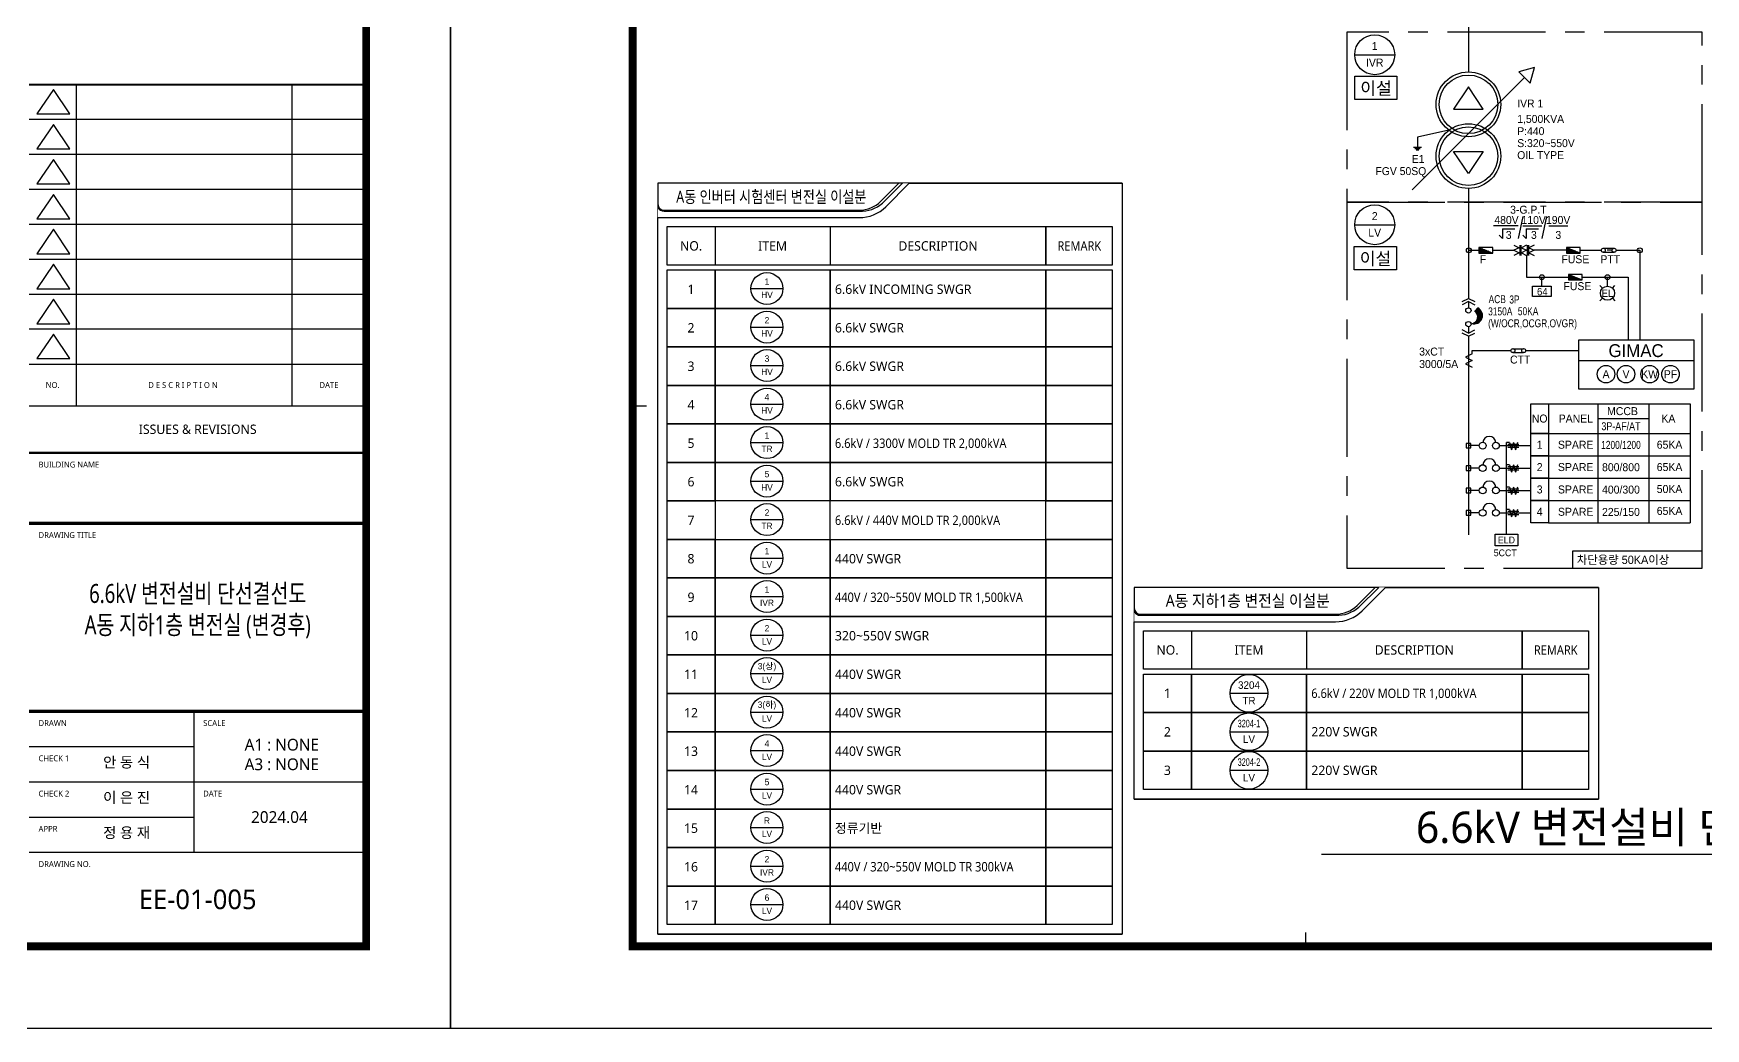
# Model space of a CAD drawing. Header units: millimetres. Extents: x 0 to 252300, y -45585 to -15885.
# Drawn here: x 204930 to 226260, y -45585 to -32882 of the extents above; entities that cross this region are included whole.
import ezdxf
from ezdxf.enums import TextEntityAlignment as Align

# ---------------------------------------------------------------- set-up
doc = ezdxf.new("R2010")
doc.units = ezdxf.units.MM
doc.header["$LTSCALE"] = 1000
doc.linetypes.add('CEN', pattern=[62, 60, -1, 0, -1])
doc.linetypes.add('CENTER', pattern=[2, 1.25, -0.25, 0.25, -0.25])
for name, color, linetype in [('ABC', 1, 'Continuous'), ('line', 9, 'Continuous'), ('LINE3', 1, 'CENTER'), ('MISC', 11, 'Continuous'), ('SYM', 3, 'Continuous'), ('TEXT', 3, 'Continuous'), ('TIT', 2, 'Continuous'), ('XR-SHEET-SHT', 5, 'Continuous'), ('XR-SHEET-TEXT', 3, 'Continuous'), ('XREF', 7, 'CEN')]:
    doc.layers.add(name, color=color, linetype=linetype)
doc.layers.add('XR-SHEET-TEMP', color=171, linetype='Continuous', plot=False)
doc.styles.add('GHS', font='malgun.ttf')
doc.styles.add('XR-SHEET$0$XREF-Form$0$맑은고딕', font='malgun.ttf')
doc.styles.add('돋움', font='')
doc.styles.add('맑은고딕', font='malgun.ttf')
doc.styles.add('맑은고딕B', font='malgunbd.ttf')
doc.styles.get('돋움').set_extended_font_data('Dotum')

# ---------------------------------------------------------------- blocks, each defined once
blk = doc.blocks.new('XR-SHEET$0$XREF-Form$0$xr-form$0$TITLE')
at = {"layer": 'XR-SHEET-TEXT', "color": 4, "style": '맑은고딕B'}
for tag, height, p in [('TITLE1', 6, (776, 116.69)), ('TITLE4', 6, (776, 111.7)), ('TITLE2', 6, (776, 107.09)), ('TITLE5', 6, (776, 102.09)), ('TITLE3', 6, (776, 97.38)), ('A0.00', 7, (775.56, 32.33))]:
    blk.add_attdef(tag, text='', height=height, dxfattribs=at).set_placement(p, align=Align.MIDDLE_CENTER)
at = {"layer": 'XR-SHEET-TEXT', "color": 3, "style": 'XR-SHEET$0$XREF-Form$0$맑은고딕'}
for tag, p in [('NAME-1', (752.37, 76.33)), ('NAME-2', (752.37, 67.33)), ('NAME-3', (752.37, 58.33)), ('NAME-4', (752.37, 49.33))]:
    blk.add_attdef(tag, text='', height=2.7, dxfattribs=at).set_placement(p, align=Align.MIDDLE_LEFT)
for tag, p in [('SCALE-A1', (796.39, 73.17)), ('SCALE-A3', (796.39, 68.31)), ('DATE', (797.36, 53.01))]:
    blk.add_attdef(tag, text='', height=3, dxfattribs=at).set_placement(p, align=Align.MIDDLE)
blk = doc.blocks.new('XR-FORM-EE', base_point=(461, 408))
at = {"layer": 'XR-SHEET-SHT', "color": 5}
for p, q in [((163900, 48198), (146700, 48198)), ((149100, 48198), (149100, 31800)), ((160100, 48198), (160100, 31800)), ((163900, 46413), (146700, 46413)), ((163900, 44628), (146700, 44628)), ((163900, 42844), (146700, 42844)), ((163900, 41059), (146700, 41059)), ((163900, 39274), (146700, 39274)), ((163900, 37489), (146700, 37489)), ((163900, 35705), (146700, 35705)), ((146700, 33920), (163900, 33920)), ((146700, 31800), (163900, 31800)), ((146700, 25800), (163900, 25800)), ((155100, 16200), (155100, 9000)), ((146700, 14400), (155100, 14400)), ((146700, 12600), (163900, 12600)), ((146700, 10800), (155100, 10800)), ((146700, 9000), (163900, 9000))]:
    blk.add_line(p, q, dxfattribs=at)
blk.add_lwpolyline([(0, 118800), (168200, 118800), (168200, 0), (0, 0)], close=True, dxfattribs=at)
at = {"layer": 'XR-SHEET-SHT', "color": 5, "const_width": 400}
blk.add_lwpolyline([(9300, 114600), (163900, 114600), (163900, 4200), (9300, 4200)], close=True, dxfattribs=at)
at = {"layer": 'XR-SHEET-SHT', "color": 5}
for points, const_width in [([(146700, 48198), (163900, 48198)], 114), ([(146700, 29400), (163900, 29400)], 114), ([(146700, 25800), (163900, 25800)], 160), ([(146700, 25800), (163900, 25800)], 140), ([(146700, 16200), (163900, 16200)], 160)]:
    blk.add_lwpolyline(points, dxfattribs=dict(at, const_width=const_width))
at = {"layer": 'XR-SHEET-SHT', "color": 5, "flags": 128}
for points in [[(147937, 47949), (147097, 46700), (148777, 46700)], [(147937, 46165), (147097, 44915), (148777, 44915)], [(147937, 44380), (147097, 43131), (148777, 43131)], [(147937, 42595), (147097, 41346), (148777, 41346)], [(147937, 40810), (147097, 39561), (148777, 39561)], [(147937, 39026), (147097, 37776), (148777, 37776)], [(147937, 37241), (147097, 35992), (148777, 35992)], [(147937, 35456), (147097, 34207), (148777, 34207)]]:
    blk.add_lwpolyline(points, close=True, dxfattribs=at)
at = {"layer": 'XR-SHEET-TEMP'}
for p, q in [((9300, 31800), (10000, 31800)), ((43650, 4200), (43650, 4900))]:
    blk.add_line(p, q, dxfattribs=at)
at = {"layer": 'XR-SHEET-TEXT', "color": 3}
ref = blk.add_blockref('XR-SHEET$0$XREF-Form$0$xr-form$0$TITLE', (0, -297), dxfattribs=dict(at, xscale=200, yscale=200, zscale=200))
ref.add_attrib('NAME-2', '안 동 식', dxfattribs={"color": 3, "height": 540, "style": '맑은고딕'}).set_placement((150474, 13169), align=Align.BOTTOM_LEFT)
ref.add_attrib('NAME-3', '이 은 진', dxfattribs={"color": 3, "height": 540, "style": '맑은고딕'}).set_placement((150474, 11369), align=Align.BOTTOM_LEFT)
ref.add_attrib('NAME-4', '정 용 재', dxfattribs={"color": 3, "height": 540, "style": '맑은고딕'}).set_placement((150474, 9569), align=Align.BOTTOM_LEFT)
ref.add_attrib('DATE', '2024.04', dxfattribs={"color": 3, "height": 600, "style": '맑은고딕'}).set_placement((159471, 10800), align=Align.MIDDLE)
at = {"layer": 'XR-SHEET-SHT', "color": 7, "style": 'XR-SHEET$0$XREF-Form$0$맑은고딕'}
for s, height, p in [('NO.', 300, (147900, 32860)), ('D E S C R I P T I O N ', 300, (154600, 32860)), ('DATE', 300, (162000, 32860)), ('ISSUES & REVISIONS', 480, (155300, 30600))]:
    blk.add_text(s, height=height, dxfattribs=at).set_placement(p, align=Align.MIDDLE_CENTER)
for s, p in [('BUILDING NAME', (147180, 28800)), ('DRAWING TITLE', (147180, 25200)), ('DRAWN', (147180, 15600)), ('SCALE', (155580, 15600)), ('CHECK 1', (147180, 13800)), ('CHECK 2', (147180, 12000)), ('DATE', (155580, 12000)), ('APPR', (147180, 10200)), ('DRAWING NO.', (147180, 8400))]:
    blk.add_text(s, height=300, dxfattribs=at).set_placement(p, align=Align.MIDDLE_LEFT)

msp = doc.modelspace()

# ---------------------------------------------------------------- linework, layer by layer
at = {"layer": 'LINE3'}
for points in [[(221683, -35035), (226218, -35035), (226218, -32865), (221683, -32865)], [(221683, -39708), (226218, -39708), (226218, -35035), (221683, -35035)]]:
    msp.add_lwpolyline(points, close=True, dxfattribs=at)
at = {"layer": 'MISC'}
for points in [[(218819, -34795), (212896, -34795), (212896, -44379), (218819, -44379)], [(224896, -39953), (218973, -39953), (218973, -42657), (224896, -42657)]]:
    msp.add_lwpolyline(points, close=True, dxfattribs=at)
at = {"layer": 'SYM'}
for p, q in [((223235, -30428), (223235, -33373)), ((222518, -34878), (223952, -33444)), ((223235, -33565), (223047, -33847)), ((223423, -33847), (223235, -33565)), ((223047, -33847), (223423, -33847)), ((222987, -34117), (222587, -34206)), ((222635, -34339), (222536, -34339)), ((222585, -34206), (222585, -34339)), ((222618, -34355), (222552, -34355)), ((222602, -34372), (222569, -34372)), ((223047, -34388), (223423, -34388)), ((223235, -34670), (223047, -34388)), ((223423, -34388), (223235, -34670)), ((223235, -34861), (223235, -36264)), ((223870, -35338), (223554, -35338)), ((223669, -35378), (223829, -35378)), ((223669, -35378), (223669, -35498)), ((223930, -35218), (223870, -35498)), ((223930, -35338), (224170, -35338)), ((223970, -35378), (224130, -35378)), ((223970, -35378), (223970, -35498)), ((224231, -35218), (224170, -35498)), ((224262, -35338), (224503, -35338)), ((223370, -35615), (223545, -35685)), ((223370, -35615), (223370, -35685)), ((223545, -35615), (223370, -35615)), ((223370, -35619), (223436, -35685)), ((223374, -35617), (223442, -35685)), ((223384, -35621), (223448, -35685)), ((223545, -35685), (223545, -35615)), ((223669, -35498), (223629, -35458)), ((223816, -35584), (223882, -35617)), ((223882, -35617), (223816, -35650)), ((223890, -35584), (223890, -35716)), ((223904, -35584), (223904, -35716)), ((223978, -35584), (223912, -35617)), ((223912, -35617), (223978, -35650)), ((223970, -35498), (223930, -35458)), ((223986, -35584), (223986, -35716)), ((224000, -35584), (224000, -35716)), ((224074, -35584), (224008, -35617)), ((224008, -35617), (224074, -35650)), ((224486, -35615), (224661, -35685)), ((224486, -35615), (224486, -35685)), ((224661, -35615), (224486, -35615)), ((224486, -35619), (224552, -35685)), ((224490, -35617), (224558, -35685)), ((224500, -35621), (224564, -35685)), ((224661, -35685), (224661, -35615)), ((223240, -35650), (223370, -35650)), ((223370, -35625), (223430, -35685)), ((223370, -35632), (223424, -35685)), ((223370, -35638), (223418, -35685)), ((223370, -35644), (223411, -35685)), ((223370, -35650), (223405, -35685)), ((223370, -35656), (223399, -35685)), ((223370, -35662), (223393, -35685)), ((223370, -35669), (223387, -35685)), ((223370, -35675), (223381, -35685)), ((223370, -35681), (223374, -35685)), ((223370, -35685), (223545, -35685)), ((223395, -35625), (223455, -35685)), ((223405, -35629), (223461, -35685)), ((223415, -35633), (223467, -35685)), ((223425, -35638), (223473, -35685)), ((223436, -35642), (223479, -35685)), ((223446, -35646), (223485, -35685)), ((223456, -35650), (223492, -35685)), ((223466, -35654), (223498, -35685)), ((223477, -35658), (223504, -35685)), ((223487, -35662), (223510, -35685)), ((223497, -35666), (223516, -35685)), ((223508, -35670), (223522, -35685)), ((223518, -35675), (223529, -35685)), ((223528, -35679), (223535, -35685)), ((223538, -35683), (223541, -35685)), ((223545, -35650), (223828, -35650)), ((223816, -35650), (223882, -35683)), ((223882, -35683), (223816, -35716)), ((223978, -35650), (223912, -35683)), ((223912, -35683), (223978, -35716)), ((223978, -35716), (223978, -35993)), ((224074, -35650), (224008, -35683)), ((224008, -35683), (224074, -35716)), ((224486, -35650), (224074, -35650)), ((224486, -35625), (224546, -35685)), ((224486, -35632), (224540, -35685)), ((224486, -35638), (224534, -35685)), ((224486, -35644), (224527, -35685)), ((224486, -35650), (224521, -35685)), ((224486, -35656), (224515, -35685)), ((224486, -35662), (224509, -35685)), ((224486, -35669), (224503, -35685)), ((224486, -35675), (224497, -35685)), ((224486, -35681), (224490, -35685)), ((224486, -35685), (224661, -35685)), ((224511, -35625), (224571, -35685)), ((224521, -35629), (224577, -35685)), ((224531, -35633), (224583, -35685)), ((224541, -35638), (224589, -35685)), ((224552, -35642), (224595, -35685)), ((224562, -35646), (224601, -35685)), ((224572, -35650), (224608, -35685)), ((224583, -35654), (224614, -35685)), ((224593, -35658), (224620, -35685)), ((224603, -35662), (224626, -35685)), ((224613, -35666), (224632, -35685)), ((224624, -35670), (224638, -35685)), ((224634, -35675), (224645, -35685)), ((224644, -35679), (224651, -35685)), ((224655, -35683), (224657, -35685)), ((224661, -35650), (224931, -35650)), ((224956, -35625), (225094, -35625)), ((224956, -35676), (225094, -35676)), ((225068, -35650), (225004, -35650)), ((225119, -35650), (225421, -35650)), ((225421, -35650), (225421, -36792)), ((223978, -35993), (224512, -35993)), ((224173, -36107), (224173, -35993)), ((224512, -35959), (224687, -36028)), ((224512, -35959), (224512, -36028)), ((224687, -35959), (224512, -35959)), ((224512, -35963), (224578, -36028)), ((224512, -35969), (224572, -36028)), ((224512, -35975), (224566, -36028)), ((224512, -35981), (224560, -36028)), ((224512, -35987), (224553, -36028)), ((224512, -35993), (224547, -36028)), ((224512, -36000), (224541, -36028)), ((224512, -36006), (224535, -36028)), ((224512, -36012), (224529, -36028)), ((224512, -36018), (224522, -36028)), ((224512, -36024), (224516, -36028)), ((224512, -36028), (224687, -36028)), ((224516, -35960), (224584, -36028)), ((224526, -35964), (224590, -36028)), ((224536, -35968), (224597, -36028)), ((224547, -35973), (224603, -36028)), ((224557, -35977), (224609, -36028)), ((224567, -35981), (224615, -36028)), ((224578, -35985), (224621, -36028)), ((224588, -35989), (224627, -36028)), ((224598, -35993), (224634, -36028)), ((224608, -35997), (224640, -36028)), ((224619, -36001), (224646, -36028)), ((224629, -36005), (224652, -36028)), ((224639, -36010), (224658, -36028)), ((224650, -36014), (224664, -36028)), ((224660, -36018), (224671, -36028)), ((224670, -36022), (224677, -36028)), ((224680, -36026), (224683, -36028)), ((224687, -36028), (224687, -35959)), ((224687, -35994), (224856, -35994)), ((224856, -35994), (225273, -35994)), ((225009, -36107), (225009, -35993)), ((225273, -35994), (225273, -36792)), ((224945, -36134), (224913, -36101)), ((224945, -36262), (224913, -36294)), ((225073, -36134), (225105, -36101)), ((225073, -36262), (225105, -36294)), ((223155, -36305), (223235, -36264)), ((223235, -36305), (223155, -36345)), ((223235, -36264), (223315, -36305)), ((223235, -36305), (223235, -36385)), ((223235, -36305), (223315, -36345)), ((223315, -36425), (223355, -36385)), ((223319, -36426), (223360, -36386)), ((223326, -36432), (223368, -36391)), ((223333, -36439), (223375, -36397)), ((223338, -36447), (223382, -36403)), ((223343, -36455), (223389, -36410)), ((223345, -36533), (223413, -36465)), ((223348, -36464), (223394, -36418)), ((223351, -36474), (223400, -36426)), ((223352, -36513), (223411, -36454)), ((223353, -36486), (223404, -36434)), ((223354, -36498), (223408, -36444)), ((223235, -36706), (223155, -36665)), ((223235, -36625), (223235, -36706)), ((223235, -36706), (223315, -36665)), ((223280, -36585), (223284, -36581)), ((223292, -36587), (223304, -36575)), ((223304, -36588), (223414, -36478)), ((223318, -36587), (223413, -36492)), ((223334, -36584), (223410, -36508)), ((223357, -36575), (223401, -36531)), ((223235, -36746), (223155, -36706)), ((223235, -36746), (223315, -36706)), ((223235, -36746), (223235, -39282)), ((223283, -36973), (223198, -37016)), ((223198, -37016), (223283, -37058)), ((223283, -37058), (223198, -37100)), ((223198, -37100), (223283, -37142)), ((223283, -36931), (223410, -36931)), ((223283, -36973), (223283, -36931)), ((223410, -36931), (223777, -36931)), ((223802, -36906), (223940, -36906)), ((223802, -36956), (223940, -36956)), ((223965, -36931), (224643, -36931)), ((224643, -37056), (226110, -37056)), ((223374, -38144), (223235, -38144)), ((223629, -38144), (224030, -38144)), ((223374, -38430), (223235, -38430)), ((223629, -38430), (224030, -38430)), ((223374, -38715), (223235, -38715)), ((223629, -38715), (224030, -38715)), ((223374, -39001), (223235, -39001)), ((223629, -39001), (224030, -39001))]:
    msp.add_line(p, q, dxfattribs=at)
at = {"layer": 'SYM', "color": 6}
for p, q in [((221786, -33154), (222295, -33154)), ((221786, -35324), (222295, -35324)), ((224258, -37608), (224258, -38274)), ((224258, -37608), (226066, -37608)), ((224885, -37608), (224885, -39131)), ((225535, -37608), (225535, -39131)), ((226066, -37608), (226066, -39131)), ((224885, -37798), (225535, -37798)), ((223758, -38104), (223719, -38104)), ((223720, -39275), (223720, -38104)), ((223738, -38124), (223878, -38124)), ((223738, -38165), (223878, -38165)), ((223758, -38104), (223783, -38196)), ((223809, -38104), (223783, -38196)), ((223809, -38104), (223834, -38196)), ((223860, -38104), (223834, -38196)), ((224258, -37989), (226066, -37989)), ((223758, -38389), (223719, -38389)), ((223758, -38389), (223783, -38481)), ((223809, -38389), (223783, -38481)), ((223809, -38389), (223834, -38481)), ((223860, -38389), (223834, -38481)), ((224258, -38274), (226066, -38274)), ((223738, -38410), (223878, -38410)), ((223738, -38451), (223878, -38451)), ((224258, -38560), (226066, -38560)), ((223758, -38675), (223719, -38675)), ((223738, -38695), (223878, -38695)), ((223738, -38736), (223878, -38736)), ((223758, -38675), (223783, -38767)), ((223809, -38675), (223783, -38767)), ((223809, -38675), (223834, -38767)), ((223860, -38675), (223834, -38767)), ((223758, -38960), (223719, -38960)), ((223738, -38981), (223878, -38981)), ((223738, -39022), (223878, -39022)), ((223758, -38960), (223783, -39052)), ((223809, -38960), (223783, -39052)), ((223809, -38960), (223834, -39052)), ((223860, -38960), (223834, -39052)), ((224258, -38845), (226066, -38845)), ((224258, -39131), (226066, -39131))]:
    msp.add_line(p, q, dxfattribs=at)
at = {"layer": 'SYM'}
for points in [[(221785, -33426), (222323, -33426), (222323, -33726), (221785, -33725), (221785, -33426)], [(221778, -35601), (222316, -35601), (222316, -35901), (221778, -35899), (221778, -35601)]]:
    msp.add_lwpolyline(points, dxfattribs=at)
for points in [[(224078, -33317), (223879, -33371), (224025, -33517)], [(224054, -36107), (224292, -36107), (224292, -36239), (224054, -36239)], [(224643, -36792), (226110, -36792), (226110, -37423), (224643, -37423)], [(223207, -38173), (223264, -38173), (223264, -38116), (223207, -38116)], [(223207, -38459), (223264, -38459), (223264, -38401), (223207, -38401)], [(223207, -38744), (223264, -38744), (223264, -38687), (223207, -38687)], [(223207, -39030), (223264, -39030), (223264, -38972), (223207, -38972)]]:
    msp.add_lwpolyline(points, close=True, dxfattribs=at)
at = {"layer": 'SYM', "color": 6}
for points in [[(224030, -37989), (224030, -37608), (224258, -37608), (224258, -37989)], [(224030, -38274), (224030, -37989), (224258, -37989), (224258, -38274)], [(224030, -38274), (224030, -37989), (224258, -37989), (224258, -38274)], [(224030, -38560), (224030, -38274), (224258, -38274), (224258, -38560)], [(224030, -38845), (224030, -38560), (224258, -38560), (224258, -38845)], [(224030, -38845), (224030, -38560), (224258, -38560), (224258, -38845)], [(224030, -39131), (224030, -38845), (224258, -38845), (224258, -39131)], [(223575, -39275), (223865, -39275), (223865, -39422), (223575, -39422)], [(224564, -39708), (226218, -39708), (226218, -39491), (224564, -39491)]]:
    msp.add_lwpolyline(points, close=True, dxfattribs=at)
for centre, radius in [((222040, -33154), 255), ((222040, -35324), 255), ((224991, -37232), 112), ((225246, -37232), 112), ((225547, -37232), 112), ((225813, -37232), 112)]:
    msp.add_circle(centre, radius, dxfattribs=at)
at = {"layer": 'SYM'}
for centre, radius in [((223235, -33787), 413), ((223235, -33787), 374), ((223235, -34448), 413), ((223235, -34448), 374), ((223240, -35650), 31), ((225421, -35650), 31), ((224956, -35650), 25.2), ((225094, -35650), 25.2), ((224173, -35993), 31), ((225009, -35993), 31), ((225009, -36198), 90.6), ((223235, -36418), 33.4), ((223235, -36592), 33.4), ((223802, -36931), 25.2), ((223940, -36931), 25.2), ((223417, -38144), 43), ((223586, -38144), 43), ((223417, -38430), 43), ((223586, -38430), 43), ((223417, -38715), 43), ((223586, -38715), 43), ((223417, -39001), 43), ((223586, -39001), 43)]:
    msp.add_circle(centre, radius, dxfattribs=at)
for centre, radius, start, end in [((223307, -36482), 108, 252.5973, 63.7999), ((223268, -36498), 87.1, 274.3987, 57.5288), ((223502, -38112), 85.5, 6.973, 173.027), ((223502, -38397), 85.5, 6.973, 173.027), ((223502, -38683), 85.5, 6.973, 173.027), ((223502, -38968), 85.5, 6.973, 173.027)]:
    msp.add_arc(centre, radius, start, end, dxfattribs=at)
at = {"layer": 'TIT'}
msp.add_line((221361, -43360), (232647, -43360), dxfattribs=at)

# ---------------------------------------------------------------- block references
at = {"layer": 'XREF', "xscale": 0.25, "yscale": 0.25, "zscale": 0.25}
for p in [(168315, -45483), (210365, -45483)]:
    msp.add_blockref('XR-FORM-EE', p, dxfattribs=at)

# ---------------------------------------------------------------- texts
at = {"layer": 'line', "color": 3, "style": '돋움'}
for s, p in [('IVR 1', (223858, -33827)), ('1,500KVA', (223858, -34024)), ('P:440', (223858, -34180)), ('S:320~550V', (223858, -34333)), ('OIL TYPE ', (223858, -34486))]:
    msp.add_text(s, height=101.4, dxfattribs=at).set_placement(p)
at = {"layer": 'SYM', "style": '돋움'}
for s, height, p in [('1', 102, (222040, -33042)), ('IVR', 102.1, (222040, -33254)), ('이설', 160.6, (222057, -33580)), ('2', 102, (222040, -35213)), ('3-G.P.T', 101.4, (224000, -35132)), ('LV', 102.1, (222040, -35424)), ('480V', 101.4, (223721, -35263)), ('3', 101, (223749, -35454)), ('110V', 101.4, (224068, -35263)), ('3', 101, (224070, -35454)), ('190V', 101.4, (224380, -35263)), ('3', 101, (224382, -35454)), ('이설', 160.6, (222050, -35755)), ('EL', 93.9, (225009, -36198)), ('A', 102, (224991, -37232)), ('V', 102, (225246, -37232)), ('KW', 102.1, (225547, -37232)), ('PF', 102.1, (225813, -37232)), ('NO', 102.1, (224144, -37798)), ('PANEL', 102.1, (224606, -37798)), ('MCCB', 102.1, (225201, -37703)), ('KA', 102.1, (225786, -37798)), ('1', 102, (224144, -38132)), ('SPARE', 102.1, (224604, -38132)), ('65KA', 102.1, (225801, -38132)), ('2', 102, (224144, -38417)), ('SPARE', 102.1, (224604, -38417)), ('800/800', 102.1, (225181, -38417)), ('65KA', 102.1, (225801, -38417)), ('3', 102, (224144, -38703)), ('SPARE', 102.1, (224604, -38703)), ('400/300', 102.1, (225181, -38703)), ('50KA', 102.1, (225801, -38697)), ('4', 102, (224144, -38988)), ('SPARE', 102.1, (224604, -38988)), ('225/150', 102.1, (225181, -38988)), ('65KA', 102.1, (225801, -38977)), ('ELD', 85.9, (223720, -39348))]:
    msp.add_text(s, height=height, dxfattribs=at).set_placement(p, align=Align.MIDDLE)
for s, height, p in [('E1', 101.4, (222512, -34535)), ('FGV 50SQ', 101.4, (222049, -34690)), ('F', 102, (223379, -35815)), ('FUSE', 102.1, (224421, -35815)), ('PTT', 102.1, (224919, -35815)), ('64', 93.9, (224110, -36225)), ('FUSE', 102.1, (224447, -36159)), ('3xCT', 102.1, (222607, -36994)), ('3000/5A', 102.1, (222607, -37153)), ('CTT', 102.1, (223766, -37096)), ('5CCT', 85.9, (223558, -39555)), ('차단용량 50KA이상', 106.14, (224619, -39654))]:
    msp.add_text(s, height=height, dxfattribs=at).set_placement(p)
at = {"layer": 'SYM', "style": '돋움', "width": 0.8}
for s, height, p in [('ACB', 102.1, (223493, -36325)), ('3P', 102.1, (223757, -36329)), ('3150A', 102.1, (223487, -36481)), ('(W/OCR,OCGR,OVGR)', 102.06, (223487, -36633))]:
    msp.add_text(s, height=height, dxfattribs=at).set_placement(p)
at = {"layer": 'SYM', "color": 1, "style": '돋움', "width": 0.8}
msp.add_text('50KA', height=102.1, dxfattribs=at).set_placement((223866, -36479))
at = {"layer": 'SYM', "style": '돋움'}
msp.add_text('GIMAC', height=164, dxfattribs=at).set_placement((225374, -37013), align=Align.CENTER)
for s, width, p in [('3P-AF/AT', 0.85, (225181, -37894)), ('1200/1200', 0.8, (225181, -38132))]:
    msp.add_text(s, height=102.1, dxfattribs=dict(at, width=width)).set_placement(p, align=Align.MIDDLE)
at = {"layer": 'TEXT', "style": 'GHS', "width": 0.75}
for s, p in [('6.6kV 변전설비 단선결선도', (207025, -40031)), ('A동 지하1층 변전실 (변경후)', (207025, -40431))]:
    msp.add_text(s, height=241.48, dxfattribs=at).set_placement(p, align=Align.MIDDLE_CENTER)
at = {"layer": 'TEXT', "style": 'GHS'}
for s, height, p in [('A1 : NONE', 150, (208098, -41961)), ('A3 : NONE', 150, (208098, -42211)), ('EE-01-005', 250, (207025, -43935))]:
    msp.add_text(s, height=height, dxfattribs=at).set_placement(p, align=Align.MIDDLE_CENTER)
at = {"layer": 'TIT', "style": 'GHS'}
msp.add_text('6.6kV 변전설비 단선결선도-R-Center 변전실', height=400, dxfattribs=at).set_placement((232624, -43015), align=Align.MIDDLE_RIGHT)

# ---------------------------------------------------------------- next in the draw order: wipeouts: each hides what was drawn before it
for points in [[(218819, -34795), (212896, -34795), (212896, -44379), (218819, -44379)], [(224896, -39953), (218973, -39953), (218973, -42657), (224896, -42657)]]:
    msp.add_wipeout(points).dxf.layer = 'MISC'

# ---------------------------------------------------------------- next in the draw order: linework, layer by layer
at = {"layer": 'SYM', "color": 6}
for p, q in [((213626, -35348), (213626, -35840)), ((213626, -35348), (213626, -35840)), ((213626, -35348), (213626, -35840)), ((215092, -35348), (215092, -35840)), ((215092, -35348), (215092, -35840)), ((217845, -35348), (217845, -35840)), ((217845, -35348), (217845, -35840)), ((217845, -35348), (217845, -35348)), ((217845, -35840), (217845, -35348)), ((214083, -36139), (214491, -36139)), ((214083, -36630), (214491, -36630)), ((214083, -37122), (214491, -37122)), ((214083, -37613), (214491, -37613)), ((214083, -38105), (214491, -38105)), ((214083, -38596), (214491, -38596)), ((215092, -39341), (215092, -38850)), ((214083, -39088), (214491, -39088)), ((214083, -39579), (214491, -39579)), ((214083, -40070), (214491, -40070)), ((219703, -40506), (219703, -40998)), ((219703, -40506), (219703, -40998)), ((219703, -40506), (219703, -40998)), ((221169, -40506), (221169, -40998)), ((221169, -40506), (221169, -40998)), ((223922, -40506), (223922, -40998)), ((223922, -40506), (223922, -40998)), ((223922, -40506), (223922, -40506)), ((223922, -40998), (223922, -40506)), ((214083, -40562), (214491, -40562)), ((214083, -41053), (214491, -41053)), ((220196, -41305), (220676, -41305)), ((214083, -41545), (214491, -41545)), ((220196, -41796), (220676, -41796)), ((214083, -42036), (214491, -42036)), ((220196, -42288), (220676, -42288)), ((214083, -42528), (214491, -42528)), ((214083, -43019), (214491, -43019)), ((214083, -43511), (214491, -43511)), ((214083, -44002), (214491, -44002))]:
    msp.add_line(p, q, dxfattribs=at)
at = {"layer": 'SYM'}
for points in [[(212896, -35059, 0.414214), (212976, -35138), (215466, -35138, 0.195367), (215737, -35026), (215968, -34795)], [(215968, -34795), (212896, -34795), (212896, -35059, 0.414214), (212976, -35138), (215466, -35138, 0.195367), (215737, -35026), (215968, -34795)], [(212896, -35059), (212896, -35107, 0.263053), (212976, -35151), (215467, -35151, 0.190352), (215760, -35049)], [(218973, -40217, 0.414214), (219052, -40296), (221543, -40296, 0.195367), (221814, -40184), (222044, -39953)], [(222044, -39953), (218973, -39953), (218973, -40217, 0.414214), (219052, -40296), (221543, -40296, 0.195367), (221814, -40184), (222044, -39953)], [(218973, -40217), (218973, -40264, 0.263053), (219052, -40309), (221543, -40309, 0.190352), (221837, -40207)]]:
    msp.add_lwpolyline(points, format="xyb", dxfattribs=at)
for points in [[(215760, -35049), (216014, -34795), (215968, -34795)], [(215804, -35094), (216102, -34795), (218819, -34795), (218819, -44379)], [(218819, -44379), (212896, -44379), (212896, -35233), (215461, -35233)], [(221837, -40207), (222091, -39953), (222044, -39953)], [(221881, -40251), (222179, -39953), (224896, -39953), (224896, -42657)], [(224896, -42657), (218973, -42657), (218973, -40391), (221538, -40391)]]:
    msp.add_lwpolyline(points, dxfattribs=at)
at = {"layer": 'SYM', "color": 6}
for points in [[(213012, -35840), (213012, -35348), (218691, -35348), (218691, -35840)], [(213012, -35901), (213626, -35901), (213626, -36393), (213012, -36393)], [(213626, -35901), (215092, -35901), (215092, -36393), (213626, -36393)], [(213626, -35901), (213626, -35901), (213626, -36393), (213626, -36393)], [(215092, -35901), (215092, -35901), (215092, -36393), (215092, -36393)], [(215092, -35901), (217845, -35901), (217845, -36393), (215092, -36393)], [(217845, -35901), (218691, -35901), (218691, -36393), (217845, -36393)], [(213012, -36393), (213626, -36393), (213626, -36884), (213012, -36884)], [(213626, -36393), (215092, -36393), (215092, -36884), (213626, -36884)], [(215092, -36393), (215092, -36393), (215092, -36884), (215092, -36884)], [(215092, -36393), (217845, -36393), (217845, -36884), (215092, -36884)], [(217845, -36393), (218691, -36393), (218691, -36884), (217845, -36884)], [(213012, -36884), (213626, -36884), (213626, -37376), (213012, -37376)], [(213626, -36884), (215092, -36884), (215092, -37376), (213626, -37376)], [(215092, -36884), (215092, -36884), (215092, -37376), (215092, -37376)], [(215092, -36884), (217845, -36884), (217845, -37376), (215092, -37376)], [(217845, -36884), (218691, -36884), (218691, -37376), (217845, -37376)], [(213012, -37376), (213626, -37376), (213626, -37867), (213012, -37867)], [(213626, -37376), (215092, -37376), (215092, -37867), (213626, -37867)], [(215092, -37376), (215092, -37376), (215092, -37867), (215092, -37867)], [(215092, -37376), (217845, -37376), (217845, -37867), (215092, -37867)], [(217845, -37376), (218691, -37376), (218691, -37867), (217845, -37867)], [(213012, -37867), (213626, -37867), (213626, -38359), (213012, -38359)], [(213626, -37867), (215092, -37867), (215092, -38359), (213626, -38359)], [(215092, -37867), (215092, -37867), (215092, -38359), (215092, -38359)], [(215092, -37867), (217845, -37867), (217845, -38359), (215092, -38359)], [(217845, -37867), (218691, -37867), (218691, -38359), (217845, -38359)], [(213012, -38359), (213626, -38359), (213626, -38850), (213012, -38850)], [(213626, -38359), (215092, -38359), (215092, -38850), (213626, -38850)], [(215092, -38359), (215092, -38359), (215092, -38850), (215092, -38850)], [(215092, -38359), (217845, -38359), (217845, -38850), (215092, -38850)], [(217845, -38359), (218691, -38359), (218691, -38850), (217845, -38850)], [(213012, -38850), (213626, -38850), (213626, -39341), (213012, -39341)], [(217845, -38850), (218691, -38850), (218691, -39341), (217845, -39341)], [(213012, -39341), (213626, -39341), (213626, -39833), (213012, -39833)], [(213626, -39341), (215092, -39341), (215092, -39833), (213626, -39833)], [(215092, -39341), (215092, -39341), (215092, -39833), (215092, -39833)], [(215092, -39341), (217845, -39341), (217845, -39833), (215092, -39833)], [(217845, -39341), (218691, -39341), (218691, -39833), (217845, -39833)], [(213012, -39833), (213626, -39833), (213626, -40324), (213012, -40324)], [(213626, -39833), (215092, -39833), (215092, -40324), (213626, -40324)], [(215092, -39833), (215092, -39833), (215092, -40324), (215092, -40324)], [(215092, -39833), (217845, -39833), (217845, -40324), (215092, -40324)], [(217845, -39833), (218691, -39833), (218691, -40324), (217845, -40324)], [(213012, -40324), (213626, -40324), (213626, -40816), (213012, -40816)], [(213626, -40324), (215092, -40324), (215092, -40816), (213626, -40816)], [(215092, -40324), (215092, -40324), (215092, -40816), (215092, -40816)], [(215092, -40324), (217845, -40324), (217845, -40816), (215092, -40816)], [(217845, -40324), (218691, -40324), (218691, -40816), (217845, -40816)], [(219089, -40998), (219089, -40506), (224768, -40506), (224768, -40998)], [(213012, -40816), (213626, -40816), (213626, -41307), (213012, -41307)], [(213626, -40816), (215092, -40816), (215092, -41307), (213626, -41307)], [(215092, -40816), (215092, -40816), (215092, -41307), (215092, -41307)], [(215092, -40816), (217845, -40816), (217845, -41307), (215092, -41307)], [(217845, -40816), (218691, -40816), (218691, -41307), (217845, -41307)], [(219089, -41059), (219703, -41059), (219703, -41551), (219089, -41551)], [(219703, -41059), (219703, -41059), (219703, -41551), (219703, -41551)], [(219703, -41059), (221169, -41059), (221169, -41551), (219703, -41551)], [(221169, -41059), (221169, -41059), (221169, -41551), (221169, -41551)], [(221169, -41059), (223922, -41059), (223922, -41551), (221169, -41551)], [(223922, -41059), (224767, -41059), (224767, -41551), (223922, -41551)], [(213012, -41307), (213626, -41307), (213626, -41799), (213012, -41799)], [(213626, -41307), (215092, -41307), (215092, -41799), (213626, -41799)], [(215092, -41307), (215092, -41307), (215092, -41799), (215092, -41799)], [(215092, -41307), (217845, -41307), (217845, -41799), (215092, -41799)], [(217845, -41307), (218691, -41307), (218691, -41799), (217845, -41799)], [(219089, -41551), (219703, -41551), (219703, -42042), (219089, -42042)], [(219703, -41551), (221169, -41551), (221169, -42042), (219703, -42042)], [(221169, -41551), (221169, -41551), (221169, -42042), (221169, -42042)], [(221169, -41551), (223922, -41551), (223922, -42042), (221169, -42042)], [(223922, -41551), (224767, -41551), (224767, -42042), (223922, -42042)], [(213012, -41799), (213626, -41799), (213626, -42290), (213012, -42290)], [(213626, -41799), (215092, -41799), (215092, -42290), (213626, -42290)], [(215092, -41799), (215092, -41799), (215092, -42290), (215092, -42290)], [(215092, -41799), (217845, -41799), (217845, -42290), (215092, -42290)], [(217845, -41799), (218691, -41799), (218691, -42290), (217845, -42290)], [(219089, -42042), (219703, -42042), (219703, -42533), (219089, -42533)], [(219703, -42042), (221169, -42042), (221169, -42533), (219703, -42533)], [(221169, -42042), (221169, -42042), (221169, -42533), (221169, -42533)], [(221169, -42042), (223922, -42042), (223922, -42533), (221169, -42533)], [(223922, -42042), (224767, -42042), (224767, -42533), (223922, -42533)], [(213012, -42290), (213626, -42290), (213626, -42782), (213012, -42782)], [(213626, -42290), (215092, -42290), (215092, -42782), (213626, -42782)], [(215092, -42290), (215092, -42290), (215092, -42782), (215092, -42782)], [(215092, -42290), (217845, -42290), (217845, -42782), (215092, -42782)], [(217845, -42290), (218691, -42290), (218691, -42782), (217845, -42782)], [(213012, -42782), (213626, -42782), (213626, -43273), (213012, -43273)], [(213626, -42782), (215092, -42782), (215092, -43273), (213626, -43273)], [(215092, -42782), (215092, -42782), (215092, -43273), (215092, -43273)], [(215092, -42782), (217845, -42782), (217845, -43273), (215092, -43273)], [(217845, -42782), (218691, -42782), (218691, -43273), (217845, -43273)], [(213012, -43273), (213626, -43273), (213626, -43765), (213012, -43765)], [(213626, -43273), (215092, -43273), (215092, -43765), (213626, -43765)], [(215092, -43273), (215092, -43273), (215092, -43765), (215092, -43765)], [(215092, -43273), (217845, -43273), (217845, -43765), (215092, -43765)], [(215092, -43273), (215092, -43273), (215092, -43765), (215092, -43765)], [(215092, -43273), (217845, -43273), (217845, -43765), (215092, -43765)], [(217845, -43273), (218691, -43273), (218691, -43765), (217845, -43765)], [(213012, -43765), (213626, -43765), (213626, -44256), (213012, -44256)], [(213626, -43765), (215092, -43765), (215092, -44256), (213626, -44256)], [(215092, -43765), (215092, -43765), (215092, -44256), (215092, -44256)], [(215092, -43765), (217845, -43765), (217845, -44256), (215092, -44256)], [(215092, -43765), (215092, -43765), (215092, -44256), (215092, -44256)], [(215092, -43765), (217845, -43765), (217845, -44256), (215092, -44256)], [(217845, -43765), (218691, -43765), (218691, -44256), (217845, -44256)]]:
    msp.add_lwpolyline(points, close=True, dxfattribs=at)
for centre, radius in [((214287, -36139), 204), ((214287, -36630), 204), ((214287, -37122), 204), ((214287, -37613), 204), ((214287, -38105), 204), ((214287, -38596), 204), ((214287, -39088), 204), ((214287, -39579), 204), ((214287, -40070), 204), ((214287, -40562), 204), ((214287, -41053), 204), ((220436, -41305), 240), ((214287, -41545), 204), ((220436, -41796), 240), ((214287, -42036), 204), ((220436, -42288), 240), ((214287, -42528), 204), ((214287, -43019), 204), ((214287, -43511), 204), ((214287, -44002), 204)]:
    msp.add_circle(centre, radius, dxfattribs=at)
at = {"layer": 'SYM'}
for centre in [(215464, -34749), (221541, -39907)]:
    msp.add_arc(centre, 484, 269.6495, 314.6495, dxfattribs=at)

# ---------------------------------------------------------------- next in the draw order: texts
at = {"layer": 'ABC', "color": 3, "style": '돋움'}
for s, p in [('3204', (220436, -41200)), ('TR', (220436, -41399)), ('LV', (220436, -41890)), ('LV', (220436, -42382))]:
    msp.add_text(s, height=96, dxfattribs=at).set_placement(p, align=Align.MIDDLE)
at = {"layer": 'ABC', "color": 3, "style": '돋움', "width": 0.7}
for s, p in [('3204-1', (220436, -41691)), ('3204-2', (220436, -42183))]:
    msp.add_text(s, height=96, dxfattribs=at).set_placement(p, align=Align.MIDDLE)
at = {"layer": 'SYM', "style": 'GHS'}
for s, width, p in [('A동 인버터 시험센터 변전실 이설분', 0.8, (214343, -34967)), ('A동 지하1층 변전실 이설분', 0.9, (220420, -40124))]:
    msp.add_text(s, height=153.58, dxfattribs=dict(at, width=width)).set_placement(p, align=Align.MIDDLE_CENTER)
at = {"layer": 'SYM'}
for s, height, style, p in [('NO.', 120, 'GHS', (213319, -35594)), ('ITEM', 120, 'GHS', (214359, -35594)), ('DESCRIPTION', 120, 'GHS', (216469, -35594)), ('1', 81.6, '돋움', (214287, -36050)), ('1', 120, 'GHS', (213318, -36147)), ('HV', 81.6, '돋움', (214287, -36219)), ('2', 120, 'GHS', (213318, -36639)), ('HV', 81.6, '돋움', (214287, -36710)), ('2', 81.6, '돋움', (214287, -36541)), ('3', 120, 'GHS', (213318, -37130)), ('3', 81.6, '돋움', (214287, -37032)), ('HV', 81.6, '돋움', (214287, -37202)), ('4', 81.6, '돋움', (214287, -37524)), ('4', 120, 'GHS', (213318, -37621)), ('HV', 81.6, '돋움', (214287, -37693)), ('5', 120, 'GHS', (213318, -38113)), ('TR', 81.6, '돋움', (214287, -38185)), ('1', 81.6, '돋움', (214287, -38015)), ('6', 120, 'GHS', (213318, -38604)), ('5', 81.6, '돋움', (214287, -38507)), ('HV', 81.6, '돋움', (214287, -38676)), ('2', 81.6, '돋움', (214287, -38998)), ('7', 120, 'GHS', (213318, -39096)), ('TR', 81.6, '돋움', (214287, -39168)), ('1', 81.6, '돋움', (214287, -39490)), ('8', 120, 'GHS', (213318, -39587)), ('LV', 81.6, '돋움', (214287, -39659)), ('9', 120, 'GHS', (213318, -40079)), ('1', 81.6, '돋움', (214287, -39981)), ('IVR', 81.6, '돋움', (214287, -40150)), ('10', 120, 'GHS', (213318, -40570)), ('2', 81.6, '돋움', (214287, -40473)), ('LV', 81.6, '돋움', (214287, -40642)), ('NO.', 120, 'GHS', (219396, -40752)), ('ITEM', 120, 'GHS', (220436, -40752)), ('DESCRIPTION', 120, 'GHS', (222545, -40752)), ('3(상)', 81.6, '돋움', (214287, -40964)), ('11', 120, 'GHS', (213318, -41062)), ('LV', 81.6, '돋움', (214287, -41133)), ('1', 120, 'GHS', (219395, -41305)), ('12', 120, 'GHS', (213318, -41553)), ('3(하)', 81.6, '돋움', (214287, -41456)), ('LV', 81.6, '돋움', (214287, -41625)), ('2', 120, 'GHS', (219395, -41796)), ('13', 120, 'GHS', (213318, -42044)), ('4', 81.6, '돋움', (214287, -41947)), ('LV', 81.6, '돋움', (214287, -42116)), ('3', 120, 'GHS', (219395, -42288)), ('5', 81.6, '돋움', (214287, -42438)), ('14', 120, 'GHS', (213318, -42536)), ('LV', 81.6, '돋움', (214287, -42608)), ('15', 120, 'GHS', (213318, -43027)), ('LV', 81.6, '돋움', (214287, -43099)), ('R', 81.6, '돋움', (214287, -42930)), ('16', 120, 'GHS', (213318, -43519)), ('2', 81.6, '돋움', (214287, -43421)), ('IVR', 81.6, '돋움', (214287, -43591)), ('6', 81.6, '돋움', (214287, -43913)), ('17', 120, 'GHS', (213318, -44010)), ('LV', 81.6, '돋움', (214287, -44082))]:
    msp.add_text(s, height=height, dxfattribs=dict(at, style=style)).set_placement(p, align=Align.MIDDLE)
at = {"layer": 'SYM', "style": 'GHS', "width": 0.9}
for p in [(218272, -35594), (224349, -40752)]:
    msp.add_text('REMARK', height=120, dxfattribs=at).set_placement(p, align=Align.MIDDLE)
at = {"layer": 'SYM', "style": 'GHS'}
for s, p in [('6.6kV INCOMING SWGR', (215154, -36147)), ('6.6kV SWGR', (215154, -36639)), ('6.6kV SWGR', (215154, -37130)), ('6.6kV SWGR', (215154, -37621)), ('6.6kV SWGR', (215154, -38604)), ('440V SWGR', (215154, -39587)), ('320~550V SWGR', (215154, -40570)), ('440V SWGR', (215154, -41062)), ('440V SWGR', (215154, -41553)), ('220V SWGR', (221231, -41796)), ('440V SWGR', (215154, -42044)), ('220V SWGR', (221231, -42288)), ('440V SWGR', (215154, -42536)), ('정류기반', (215154, -43027)), ('440V SWGR', (215154, -44010))]:
    msp.add_text(s, height=120, dxfattribs=at).set_placement(p, align=Align.MIDDLE_LEFT)
at = {"layer": 'SYM', "style": 'GHS', "width": 0.9}
for s, p in [('6.6kV / 3300V MOLD TR 2,000kVA', (215154, -38113)), ('6.6kV / 440V MOLD TR 2,000kVA', (215154, -39096)), ('440V / 320~550V MOLD TR 1,500kVA', (215154, -40079)), ('6.6kV / 220V MOLD TR 1,000kVA', (221231, -41305)), ('440V / 320~550V MOLD TR 300kVA', (215154, -43519))]:
    msp.add_text(s, height=120, dxfattribs=at).set_placement(p, align=Align.MIDDLE_LEFT)

doc.saveas('drawing.dxf')
